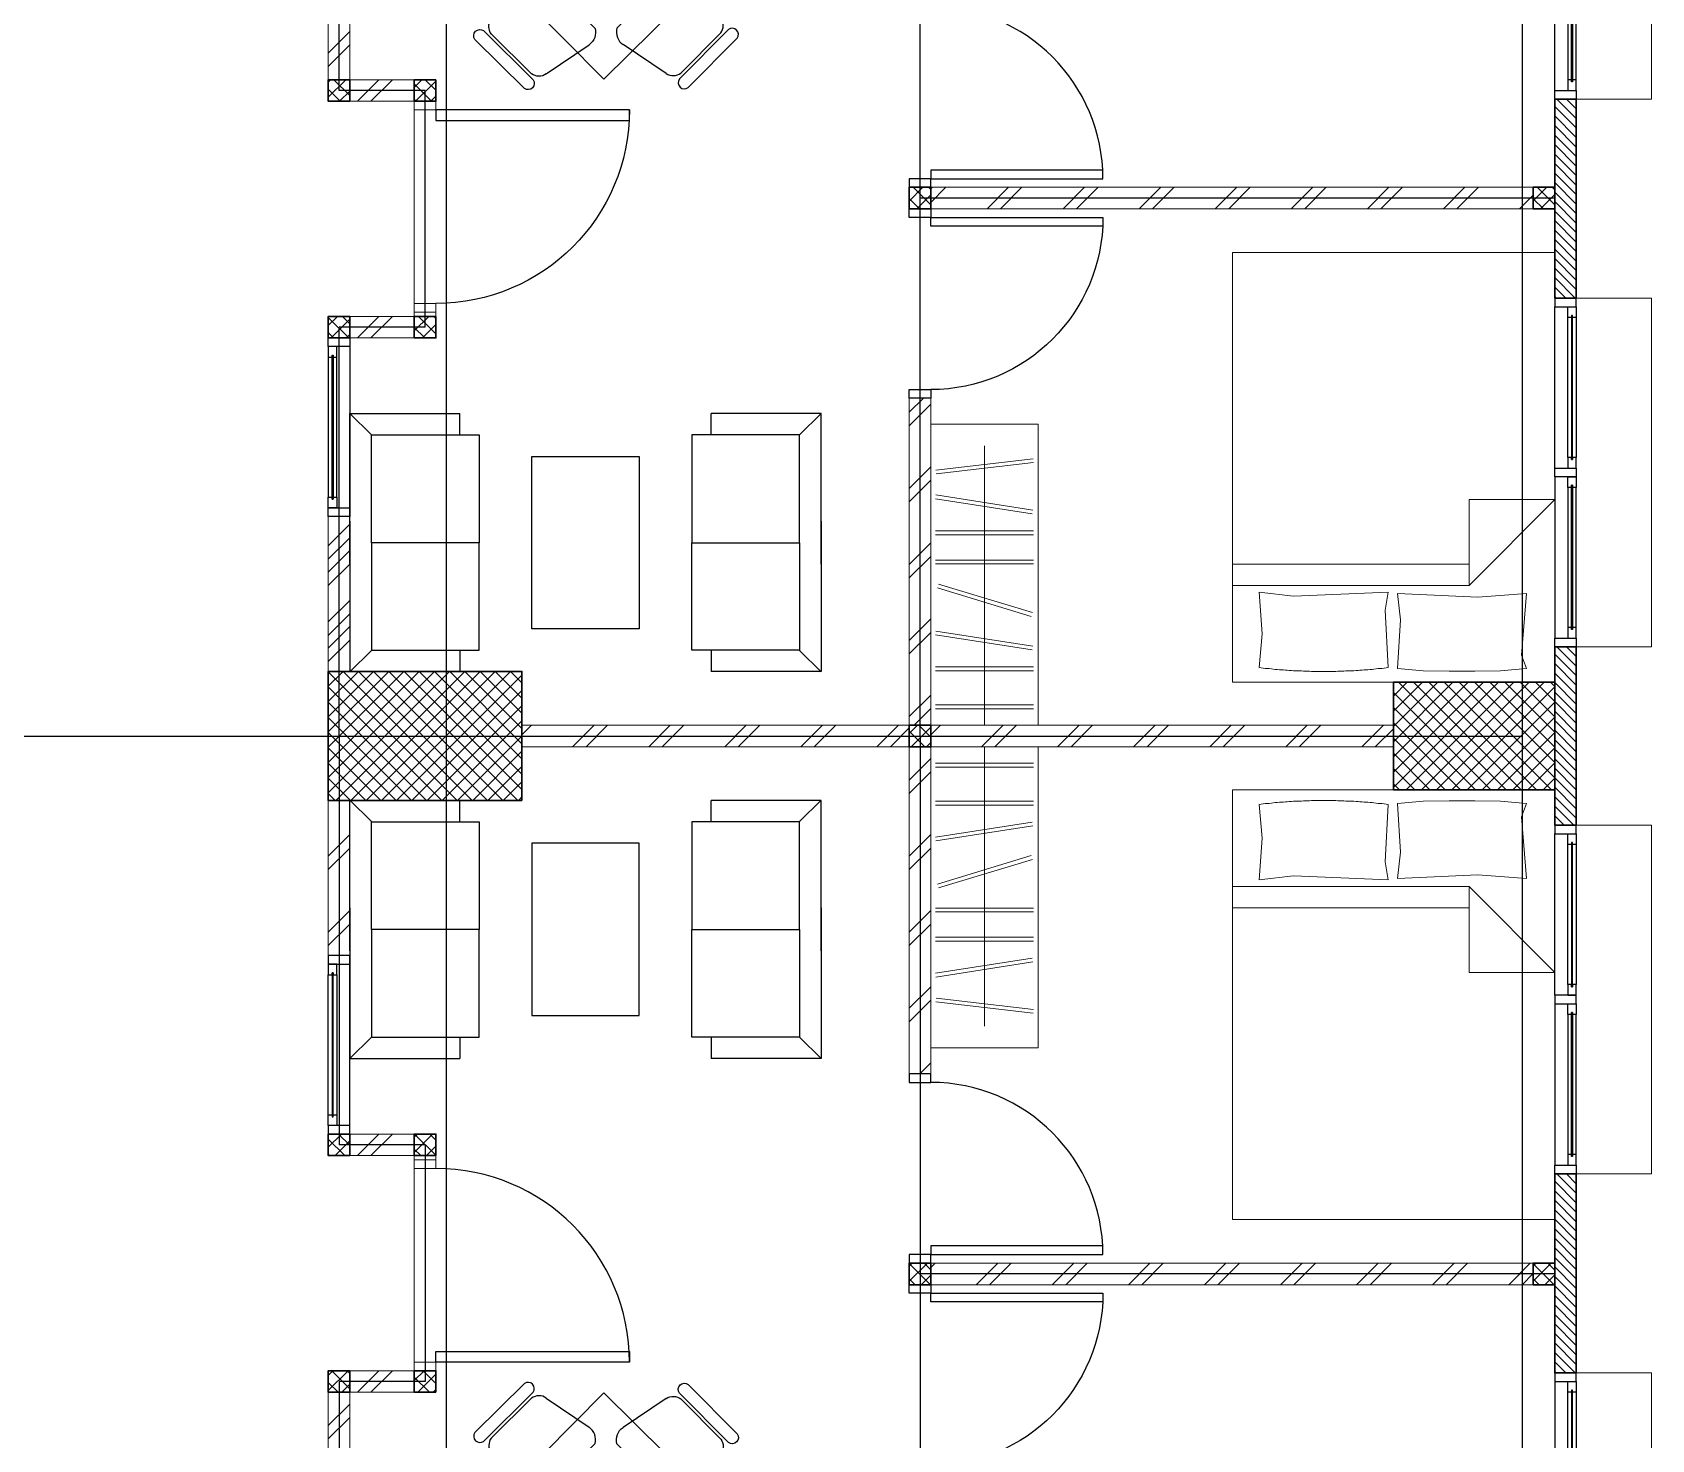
# Model space of a CAD drawing. Header units: millimetres. Extents: x -324 to 75, y -297 to 212.
# Drawn here: x -243.97 to -236.44, y 164.47 to 171.01 of the extents above; entities that cross this region are included whole.
import ezdxf

# ---------------------------------------------------------------- set-up
doc = ezdxf.new("R2010")
doc.units = ezdxf.units.MM
for name, color, linetype, lineweight in [('ars', 11, 'Continuous', 0), ('KOL', 1, 'Continuous', 30), ('KOLOM', 4, 'Continuous', 9), ('lan', 7, 'Continuous', 15), ('tem', 5, 'Continuous', 20)]:
    doc.layers.add(name, color=color, linetype=linetype, lineweight=lineweight)
doc.layers.add('as', color=1, linetype='Continuous', plot=False)
doc.layers.add('FURNITURE', color=68, linetype='Continuous')
doc.layers.add('Kusen', color=30, linetype='Continuous')
doc.styles.add('ATTR', font='romans.shx', dxfattribs={"width": 0.8, "height": 0.56})
pattern_1 = [(45, (-0.795, 5.525), (-0.1767767, 0.1767767), []), (45, (-0.7325, 5.525), (-0.1767767, 0.1767767), [])]

# ---------------------------------------------------------------- blocks, each defined once
blk = doc.blocks.new('T. J1')
at = {"layer": 'Kusen'}
for p, q in [((-0.7188, 0.1), (-0.0688, 0.1)), ((0.7212, 0.1), (0.0712, 0.1)), ((-0.0188, 0), (-0.7688, 0)), ((-0.0688, 0.06), (-0.7188, 0.06)), ((0.0212, 0), (0.7712, 0)), ((0.0712, 0.06), (0.7212, 0.06))]:
    blk.add_line(p, q, dxfattribs=at)
for points in [[(-0.8088, 0), (-0.7688, 0), (-0.7688, 0.1), (-0.8088, 0.1)], [(-0.0188, 0), (0.0212, 0), (0.0212, 0.1), (-0.0188, 0.1)], [(0.8112, 0), (0.7712, 0), (0.7712, 0.1), (0.8112, 0.1)]]:
    blk.add_lwpolyline(points, close=True, dxfattribs=at)
for points in [[(-0.7188, 0.0775), (-0.7188, 0.06), (-0.7688, 0.06), (-0.7688, 0.1), (-0.7188, 0.1), (-0.7188, 0.0825), (-0.7288, 0.0825), (-0.7288, 0.0775), (-0.7188, 0.0775)], [(-0.0688, 0.0775), (-0.0688, 0.06), (-0.0188, 0.06), (-0.0188, 0.1), (-0.0688, 0.1), (-0.0688, 0.0825), (-0.0588, 0.0825), (-0.0588, 0.0775), (-0.0688, 0.0775)], [(0.0712, 0.0775), (0.0712, 0.06), (0.0212, 0.06), (0.0212, 0.1), (0.0712, 0.1), (0.0712, 0.0825), (0.0612, 0.0825), (0.0612, 0.0775), (0.0712, 0.0775)], [(0.7212, 0.0775), (0.7212, 0.06), (0.7712, 0.06), (0.7712, 0.1), (0.7212, 0.1), (0.7212, 0.0825), (0.7312, 0.0825), (0.7312, 0.0775), (0.7212, 0.0775)]]:
    blk.add_lwpolyline(points, dxfattribs=at)
at = {"layer": 'Kusen', "color": 141}
for points in [[(-0.7288, 0.0775), (-0.0588, 0.0775), (-0.0588, 0.0825), (-0.7288, 0.0825)], [(0.7312, 0.0775), (0.0612, 0.0775), (0.0612, 0.0825), (0.7312, 0.0825)]]:
    blk.add_lwpolyline(points, close=True, dxfattribs=at)
blk = doc.blocks.new('T. J2')
at = {"layer": 'Kusen'}
for p, q in [((-0.3692, 0.1), (0.2808, 0.1)), ((-0.4192, 0), (0.3308, 0)), ((0.2808, 0.06), (-0.3692, 0.06))]:
    blk.add_line(p, q, dxfattribs=at)
for points in [[(-0.4592, 0), (-0.4192, 0), (-0.4192, 0.1), (-0.4592, 0.1)], [(0.3308, 0), (0.3708, 0), (0.3708, 0.1), (0.3308, 0.1)]]:
    blk.add_lwpolyline(points, close=True, dxfattribs=at)
for points in [[(-0.3692, 0.0775), (-0.3692, 0.06), (-0.4192, 0.06), (-0.4192, 0.1), (-0.3692, 0.1), (-0.3692, 0.0825), (-0.3792, 0.0825), (-0.3792, 0.0775), (-0.3692, 0.0775)], [(0.2808, 0.0775), (0.2808, 0.06), (0.3308, 0.06), (0.3308, 0.1), (0.2808, 0.1), (0.2808, 0.0825), (0.2908, 0.0825), (0.2908, 0.0775), (0.2808, 0.0775)]]:
    blk.add_lwpolyline(points, dxfattribs=at)
at = {"layer": 'Kusen', "color": 141}
blk.add_lwpolyline([(-0.3792, 0.0775), (0.2908, 0.0775), (0.2908, 0.0825), (-0.3792, 0.0825)], close=True, dxfattribs=at)
blk = doc.blocks.new('P.80')
at = {"layer": 'Kusen'}
for points in [[(-69.8094, -74.8368), (-69.7694, -74.8368), (-69.7694, -74.0368), (-69.8094, -74.0368)], [(-70.6094, -74.9368), (-70.5694, -74.9368), (-70.5694, -74.8368), (-70.6094, -74.8368)], [(-69.7694, -74.9368), (-69.7294, -74.9368), (-69.7294, -74.8368), (-69.7694, -74.8368)]]:
    blk.add_lwpolyline(points, close=True, dxfattribs=at)
blk.add_arc((-69.7694, -74.8368), 0.8, 90, 180, dxfattribs=at)
blk = doc.blocks.new('K 10.10')
at = {"layer": 'ars'}
h = blk.add_hatch(dxfattribs=at)
h.set_pattern_fill('_USER', color=256, scale=0.05, angle=45, double=1, pattern_type=0)
h.set_pattern_definition([(45, (0, 0), (-0.035355339, 0.035355339), []), (135, (0, 0), (-0.035355339, -0.035355339), [])])
h.paths.add_polyline_path([(1560.5383, 1380.4069), (1560.6383, 1380.4069), (1560.6383, 1380.5069), (1560.5383, 1380.5069)])
at = {"layer": 'KOL'}
blk.add_lwpolyline([(1560.5383, 1380.4069), (1560.6383, 1380.4069), (1560.6383, 1380.5069), (1560.5383, 1380.5069)], close=True, dxfattribs=at)
blk = doc.blocks.new('P-90')
at = {"layer": 'Kusen'}
blk.add_lwpolyline([(374.6908, -21.5979), (374.7408, -21.5979), (374.7408, -22.4979), (374.6908, -22.4979)], close=True, dxfattribs=at)
at = {"layer": 'Kusen', "lineweight": 9}
for points in [[(373.8008, -22.4979), (373.8408, -22.4979), (373.8408, -22.5979), (373.8008, -22.5979)], [(374.7408, -22.4979), (374.7808, -22.4979), (374.7808, -22.5979), (374.7408, -22.5979)]]:
    blk.add_lwpolyline(points, close=True, dxfattribs=at)
at = {"layer": 'Kusen'}
blk.add_arc((374.7408, -22.4979), 0.9, 90, 180, dxfattribs=at)
blk = doc.blocks.new('BED1')
at = {"color": 0, "linetype": 'Continuous'}
for points in [[(1.9976, 0), (1.9976, 1.4976), (0, 1.4976), (0, 0), (1.9976, 0)], [(1.5484, 1.0993), (1.1489, 1.0993), (1.1489, 1.4976), (1.5484, 1.0993)], [(1.9346, 1.3656), (1.9443, 1.2458), (1.9467, 1.1259), (1.9467, 1.0061), (1.9443, 0.8862), (1.9346, 0.7663), (1.707, 0.7809), (1.586, 0.7663), (1.6017, 1.1404), (1.586, 1.3656), (1.8717, 1.3426), (1.9346, 1.3656)], [(1.4492, 1.0993), (1.4492, 0)], [(1.5484, 1.0993), (1.5484, 0)], [(1.9298, 0.1235), (1.7724, 0.138), (1.5799, 0.1235), (1.5981, 0.2833), (1.5799, 0.7228), (1.6634, 0.7094), (1.9298, 0.7228)], [(1.9298, 0.1235), (1.931, 0.1332), (1.9322, 0.1429), (1.9334, 0.1513), (1.9346, 0.161), (1.9346, 0.1707), (1.9358, 0.1804), (1.937, 0.1889), (1.9383, 0.1985), (1.9383, 0.2082), (1.9395, 0.2179), (1.9407, 0.2264), (1.9407, 0.2361), (1.9419, 0.2458), (1.9419, 0.2542), (1.9431, 0.2639), (1.9431, 0.2736), (1.9443, 0.2833), (1.9443, 0.2918), (1.9455, 0.3015), (1.9455, 0.3111), (1.9455, 0.3208), (1.9467, 0.3293), (1.9467, 0.339), (1.9467, 0.3487), (1.9467, 0.3584), (1.9479, 0.3668), (1.9479, 0.3765), (1.9479, 0.3862), (1.9479, 0.3959), (1.9479, 0.4044), (1.9479, 0.414), (1.9479, 0.4237), (1.9479, 0.4334), (1.9479, 0.4419), (1.9479, 0.4516), (1.9479, 0.4613), (1.9479, 0.4709), (1.9479, 0.4794), (1.9467, 0.4891), (1.9467, 0.4988), (1.9467, 0.5085), (1.9467, 0.5169), (1.9455, 0.5266), (1.9455, 0.5363), (1.9455, 0.546), (1.9443, 0.5545), (1.9443, 0.5642), (1.9431, 0.5738), (1.9431, 0.5835), (1.9419, 0.592), (1.9419, 0.6017), (1.9407, 0.6114), (1.9407, 0.6199), (1.9395, 0.6295), (1.9383, 0.6392), (1.9383, 0.6489), (1.937, 0.6574), (1.9358, 0.6671), (1.9346, 0.6768), (1.9346, 0.6864), (1.9334, 0.6949), (1.9322, 0.7046), (1.931, 0.7143), (1.9298, 0.7228)]]:
    blk.add_lwpolyline(points, dxfattribs=at)
blk = doc.blocks.new('LEMARI1')
for points in [[(0.6998, 0.4988), (-0.6998, 0.4988)], [(-0.6998, 0), (0.6998, 0), (0.6998, 0.4988), (-0.6998, 0.4988), (-0.6998, 0)], [(-0.5387, 0.4758), (-0.4855, 0.023)], [(-0.4685, 0.0254), (-0.5206, 0.477)], [(-0.3002, 0.4746), (-0.3705, 0.0242)], [(-0.3523, 0.0218), (-0.2821, 0.4709)], [(-0.2034, 0.477), (-0.2034, 0.0218)], [(-0.1852, 0.0218), (-0.1852, 0.477)], [(-0.0678, 0.477), (-0.0678, 0.0218)], [(-0.0496, 0.0218), (-0.0496, 0.477)], [(0.1755, 0.4722), (0.0436, 0.0363)], [(0.0605, 0.0315), (0.1937, 0.4673)], [(0.3317, 0.4746), (0.2627, 0.0242)], [(0.2797, 0.0218), (0.3499, 0.4709)], [(0.4286, 0.477), (0.4286, 0.0218)], [(0.4467, 0.0218), (0.4467, 0.477)], [(0.6053, 0.477), (0.6053, 0.0218)], [(0.6235, 0.0218), (0.6235, 0.477)], [(0.6998, 0.2494), (-0.5993, 0.2494)]]:
    blk.add_lwpolyline(points)
blk = doc.blocks.new('Manager Chair')
for p, q in [((6.793595, 0), (-6.793595, 0)), ((6.793595, -2.40006), (-6.793595, -2.40006)), ((5.764665, -3), (-5.250155, -3)), ((-7.308135, -5), (-9.242845, -14.93924)), ((7.82266, -5), (9.757352, -14.93924)), ((-7.822645, -18), (8.337156, -18))]:
    blk.add_line(p, q)
for centre, radius, start, end in [((-6.608415, -1.20003), 1.214231, 98.77222, 261.2278), ((-4.915795, -5.40289), 2.426032, 97.92188, 170.4409), ((5.430285, -5.40292), 2.42607, 9.559852, 82.07782), ((6.608435, -1.20003), 1.214228, 278.7714, 81.22861), ((-6.352795, -15.45813), 2.936262, 169.8216, 239.9611), ((6.867295, -15.45813), 2.936262, 300.0388, 10.17842)]:
    blk.add_arc(centre, radius, start, end)
at = {"style": 'ATTR', "width": 0.8, "flags": 9}
blk.add_attdef('ESTCODE', (0, 0), '', height=0.003816, dxfattribs=at)
blk = doc.blocks.new('mj makan')
blk.add_lwpolyline([(-0.0055, 1.1314), (0.5629, 0.5684), (0, 0), (-0.5684, 0.5629)], close=True)
for p, xscale, yscale, zscale, rotation in [((-0.4923, 1.0685), -0.02383953608250516, 0.02383953608250516, 0.02383953608250516, 44.72219960516194), ((0.4614, 1.0156), -0.02383953608250517, 0.02383953608250517, 0.02383953608250517, 314.7221996051619)]:
    blk.add_blockref('Manager Chair', p, dxfattribs=dict(xscale=xscale, yscale=yscale, zscale=zscale, rotation=rotation))
at = {"extrusion": (0, 0, -1)}
for p, xscale, yscale, zscale, rotation in [((0.4971, 0.0786), -0.0238395360825052, 0.0238395360825052, -0.0238395360825052, 225.2778003948382), ((-0.457, 0.1222), -0.02383953608250516, 0.02383953608250516, -0.02383953608250516, 135.277800394838)]:
    blk.add_blockref('Manager Chair', p, dxfattribs=dict(at, xscale=xscale, yscale=yscale, zscale=zscale, rotation=rotation))
blk = doc.blocks.new('tamu02')
at = {"linetype": 'Continuous'}
for points in [[(-0.5005, 1.2448), (-0.5998, 1.3453)], [(0.1005, 1.3453), (-0.5985, 1.3453), (-0.5985, 0.8339)], [(-0.0993, 1.3453), (0.5998, 1.3453), (0.5998, 0.8339)], [(0.5005, 1.2448), (0.5998, 1.3453)], [(-0.4993, 0.7444), (0, 0.7444), (0, 1.2448), (-0.4993, 1.2448), (-0.4993, 0.7444)], [(0.5005, 0.7444), (0, 0.7444), (0, 1.2448), (0.5005, 1.2448), (0.5005, 0.7444)], [(-0.4993, 0.8339), (-0.5985, 0.8339)], [(0.5005, 0.8339), (0.5998, 0.8339)], [(-0.4993, -0.2444), (0, -0.2444), (0, -0.7448), (-0.4993, -0.7448), (-0.4993, -0.2444)], [(0.5005, -0.2444), (0, -0.2444), (0, -0.7448), (0.5005, -0.7448), (0.5005, -0.2444)], [(0.1005, -0.8453), (-0.5985, -0.8453), (-0.5985, -0.3339)], [(-0.4993, -0.3339), (-0.5985, -0.3339)], [(-0.0993, -0.8453), (0.5998, -0.8453), (0.5998, -0.3339)], [(0.5005, -0.3339), (0.5998, -0.3339)], [(-0.5005, -0.7448), (-0.5998, -0.8453)], [(0.5005, -0.7448), (0.5998, -0.8453)]]:
    blk.add_lwpolyline(points, dxfattribs=at)
blk.add_lwpolyline([(0.4, 0.5), (0.4, 0), (-0.4, 0), (-0.4, 0.5), (0.4, 0.5)])
blk = doc.blocks.new('typikal-1')
at = {"layer": 'as'}
for p, q in [((2.5, 5.15), (2.5, 2.2)), ((0, 2.2), (6.2, 2.2)), ((1.9, -0.1), (1.9, -0.5)), ((1.9, -0.1), (3, -0.1)), ((3, -0.1), (3, -0.5)), ((0, -0.5), (1.9, -0.5)), ((3, -0.5), (6.2, -0.5))]:
    blk.add_line(p, q, dxfattribs=at)
at = {"layer": 'KOL'}
blk.add_lwpolyline([(2.035, 5.15), (2.96, 5.15), (2.96, 5.25), (2.035, 5.25)], close=True, dxfattribs=at)
at = {"layer": 'lan'}
blk.add_line((2.91, -0.15), (2.01, -0.15), dxfattribs=at)
at = {"layer": 'tem'}
for points in [[(2.45, 2.25), (2.55, 2.25), (2.55, 5.05), (2.45, 5.05)], [(0.05, 2.25), (-0.05, 2.25), (-0.05, 4.4), (0.05, 4.4)], [(1.57, 2.25), (0.05, 2.25), (0.05, 2.15), (1.57, 2.15)], [(-0.05, 2.15), (0.05, 2.15), (0.05, 0.35), (-0.05, 0.35)], [(0.05, 2.15), (-0.05, 2.15), (-0.05, 0.35), (0.05, 0.35)], [(1.97, -0.15), (1.95, -0.15), (1.95, -0.05), (1.97, -0.05)], [(1.95, -0.45), (1.85, -0.45), (1.85, -0.15), (1.95, -0.15)], [(2.95, -0.45), (3.05, -0.45), (3.05, -0.15), (2.95, -0.15)], [(1.02, -0.45), (0.3, -0.45), (0.3, -0.55), (1.02, -0.55)], [(3.05, -0.55), (4.35, -0.55), (4.35, -0.45), (3.05, -0.45)]]:
    blk.add_lwpolyline(points, close=True, dxfattribs=at)
at = {"layer": 'ars', "xscale": -1}
for name, p in [('BED1', (2.2476, 3.6524)), ('LEMARI1', (0.7498, 2.25))]:
    blk.add_blockref(name, p, dxfattribs=at)
at = {"layer": 'FURNITURE', "xscale": -1, "rotation": 180}
blk.add_blockref('tamu02', (0.8985, 0.8953), dxfattribs=at)
at = {"layer": 'FURNITURE'}
blk.add_blockref('mj makan', (3.6205, 0.1681), dxfattribs=at)
at = {"layer": 'KOLOM', "extrusion": (0, 0, -1), "xscale": -1, "zscale": -1, "rotation": 180}
for p in [(-1563.0883, 1385.5569), (-1560.5883, 1382.6569), (-1563.0883, 1382.6569), (-1562.4883, 1380.3569), (-1563.5883, 1380.3569), (-1562.4883, 1379.9569), (-1563.5883, 1379.9569)]:
    blk.add_blockref('K 10.10', p, dxfattribs=at)
at = {"layer": 'KOLOM', "extrusion": (0, 0, -1), "zscale": -1, "rotation": 180}
blk.add_blockref('K 10.10', (1560.5883, 1382.6569), dxfattribs=at)
at = {"layer": 'Kusen'}
for name, p in [('T. J1', (1.2238, 5.15)), ('T. J2', (3.4192, 5.15)), ('P.80', (72.1794, 77.0868)), ('P-90', (-371.8308, 22.4479))]:
    blk.add_blockref(name, p, dxfattribs=at)
at = {"layer": 'Kusen', "xscale": -1}
blk.add_blockref('P.80', (-67.1794, 77.0868), dxfattribs=at)
at = {"layer": 'Kusen', "rotation": 180}
blk.add_blockref('T. J2', (1.3908, -0.45), dxfattribs=at)
blk = doc.blocks.new("k3'")
at = {"layer": 'ars'}
h = blk.add_hatch(dxfattribs=at)
h.set_pattern_fill('_USER', color=256, scale=0.05, angle=45, double=1, pattern_type=0)
h.set_pattern_definition([(45, (0, -4.975), (-0.03535534, 0.03535534), []), (135, (0, -4.975), (-0.03535534, -0.03535534), [])])
h.paths.add_polyline_path([(-0.25, -0.375), (0.25, -0.375), (0.25, 0.375), (-0.25, 0.375)])
at = {"layer": 'KOL'}
blk.add_lwpolyline([(-0.25, -0.375), (0.25, -0.375), (0.25, 0.375), (-0.25, 0.375)], close=True, dxfattribs=at)
blk = doc.blocks.new("k1'")
at = {"layer": 'ars'}
h = blk.add_hatch(dxfattribs=at)
h.set_pattern_fill('_USER', color=256, scale=0.05, angle=45, double=1, pattern_type=0)
h.set_pattern_definition([(45, (0, -5), (-0.03535534, 0.03535534), []), (135, (0, -5), (-0.03535534, -0.03535534), [])])
h.paths.add_polyline_path([(-0.3, -0.45), (0.3, -0.45), (0.3, 0.45), (-0.3, 0.45)])
at = {"layer": 'KOL'}
blk.add_lwpolyline([(-0.3, -0.45), (0.3, -0.45), (0.3, 0.45), (-0.3, 0.45)], close=True, dxfattribs=at)
blk = doc.blocks.new('A-4')
at = {"layer": 'ars'}
h = blk.add_hatch(dxfattribs=at)
h.set_pattern_fill('TEMBOK', color=256, scale=0.25)
h.set_pattern_definition([(45, (-6.25016, -18.065), (-0.1767767, 0.1767767), []), (45, (-6.18766, -18.065), (-0.1767767, 0.1767767), [])])
h.paths.add_polyline_path([(1, 31.3), (1.1, 31.3), (1.1, 32.6), (1, 32.6)])
h = blk.add_hatch(dxfattribs=at)
h.set_pattern_fill('TEMBOK', color=256, scale=0.25)
h.set_pattern_definition([(45, (-3.695, 18.425), (-0.1767767, 0.1767767), []), (45, (-3.6325, 18.425), (-0.1767767, 0.1767767), [])])
h.paths.add_polyline_path([(1.4, 31.2), (1.1, 31.2), (1.1, 31.3), (1.4, 31.3)])
h = blk.add_hatch(dxfattribs=at)
h.set_pattern_fill('ANSI31', color=256, scale=0.25, angle=90, style=0)
h.set_pattern_definition([(135, (376.279584, 506.52373), (-0.0220970869, -0.0220970869), [])])
h.paths.add_polyline_path([(6.7, 31.21), (6.7, 30.285), (6.8, 30.285), (6.8, 31.21)])
h = blk.add_hatch(dxfattribs=at)
h.set_pattern_fill('TEMBOK', color=256, scale=0.25)
h.set_pattern_definition(pattern_1)
h.paths.add_polyline_path([(6.6, 30.7), (3.8, 30.7), (3.8, 30.8), (6.6, 30.8)])
h = blk.add_hatch(dxfattribs=at)
h.set_pattern_fill('TEMBOK', color=256, scale=0.25)
h.set_pattern_definition([(45, (-3.695, 17.325), (-0.1767767, 0.1767767), []), (45, (-3.6325, 17.325), (-0.1767767, 0.1767767), [])])
h.paths.add_polyline_path([(1.4, 30.1), (1.1, 30.1), (1.1, 30.2), (1.4, 30.2)])
h = blk.add_hatch(dxfattribs=at)
h.set_pattern_fill('TEMBOK', color=256, scale=0.25)
h.set_pattern_definition([(45, (6.8, 70.165), (-0.1767767, 0.1767767), []), (45, (6.8625, 70.165), (-0.1767767, 0.1767767), [])])
h.paths.add_polyline_path([(3.8, 28.3), (3.8, 29.82), (3.7, 29.82), (3.7, 28.3)])
h = blk.add_hatch(dxfattribs=at)
h.set_pattern_fill('TEMBOK', color=256, scale=0.25)
h.set_pattern_definition([(45, (-6.25016, -22.245), (-0.1767767, 0.1767767), []), (45, (-6.18766, -22.245), (-0.1767767, 0.1767767), [])])
h.paths.add_polyline_path([(1, 29.27), (1.1, 29.27), (1.1, 28.55), (1, 28.55)])
h = blk.add_hatch(dxfattribs=at)
h.set_pattern_fill('TEMBOK', color=256, scale=0.25)
h.set_pattern_definition([(45, (-6.25016, -21.41597), (-0.1767767, 0.1767767), []), (45, (-6.18766, -21.41597), (-0.1767767, 0.1767767), [])])
h.paths.add_polyline_path([(1, 28.55), (1.1, 28.55), (1.1, 29.249), (1, 29.249)])
h = blk.add_hatch(dxfattribs=at)
h.set_pattern_fill('ANSI31', color=256, scale=0.25, angle=90, style=0)
h.set_pattern_definition([(135, (376.279584, 503.97873), (-0.0220970869, -0.0220970869), [])])
h.paths.add_polyline_path([(6.7, 28.665), (6.7, 27.835), (6.8, 27.835), (6.8, 28.665)])
h = blk.add_hatch(dxfattribs=at)
h.set_pattern_fill('TEMBOK', color=256, scale=0.25)
h.set_pattern_definition([(45, (-2.695, 15.425), (-0.1767767, 0.1767767), []), (45, (-2.6325, 15.425), (-0.1767767, 0.1767767), [])])
h.paths.add_polyline_path([(3.7, 28.2), (1.9, 28.2), (1.9, 28.3), (3.7, 28.3)])
h = blk.add_hatch(dxfattribs=at)
h.set_pattern_fill('TEMBOK', color=256, scale=0.25)
h.set_pattern_definition([(45, (-0.795, 15.425), (-0.1767767, 0.1767767), []), (45, (-0.7325, 15.425), (-0.1767767, 0.1767767), [])])
h.paths.add_polyline_path([(5.95, 28.2), (3.8, 28.2), (3.8, 28.3), (5.95, 28.3)])
h = blk.add_hatch(dxfattribs=at)
h.set_pattern_fill('TEMBOK', color=256, scale=0.25)
h.set_pattern_definition([(45, (-3.55016, -23.565), (-0.1767767, 0.1767767), []), (45, (-3.48766, -23.565), (-0.1767767, 0.1767767), [])])
h.paths.add_polyline_path([(3.7, 28.2), (3.8, 28.2), (3.8, 26.68), (3.7, 26.68)])
h = blk.add_hatch(dxfattribs=at)
h.set_pattern_fill('TEMBOK', color=256, scale=0.25)
h.set_pattern_definition([(45, (-6.25016, -23.565), (-0.1767767, 0.1767767), []), (45, (-6.18766, -23.565), (-0.1767767, 0.1767767), [])])
h.paths.add_polyline_path([(1, 27.95), (1.1, 27.95), (1.1, 27.23), (1, 27.23)])
h = blk.add_hatch(dxfattribs=at)
h.set_pattern_fill('TEMBOK', color=256, scale=0.25)
h.set_pattern_definition([(45, (-3.695, 13.525), (-0.1767767, 0.1767767), []), (45, (-3.6325, 13.525), (-0.1767767, 0.1767767), [])])
h.paths.add_polyline_path([(1.4, 26.3), (1.1, 26.3), (1.1, 26.4), (1.4, 26.4)])
h = blk.add_hatch(dxfattribs=at)
h.set_pattern_fill('ANSI31', color=256, scale=0.25, angle=90, style=0)
h.set_pattern_definition([(135, (376.279584, 501.528732), (-0.0220970869, -0.0220970869), [])])
h.paths.add_polyline_path([(6.7, 26.215), (6.7, 25.29), (6.8, 25.29), (6.8, 26.215)])
h = blk.add_hatch(dxfattribs=at)
h.set_pattern_fill('TEMBOK', color=256, scale=0.25)
h.set_pattern_definition(pattern_1)
h.paths.add_polyline_path([(6.6, 25.8), (3.8, 25.8), (3.8, 25.7), (6.6, 25.7)])
h = blk.add_hatch(dxfattribs=at)
h.set_pattern_fill('TEMBOK', color=256, scale=0.25)
h.set_pattern_definition([(45, (-3.695, 12.425), (-0.1767767, 0.1767767), []), (45, (-3.6325, 12.425), (-0.1767767, 0.1767767), [])])
h.paths.add_polyline_path([(1.4, 25.2), (1.1, 25.2), (1.1, 25.3), (1.4, 25.3)])
h = blk.add_hatch(dxfattribs=at)
h.set_pattern_fill('TEMBOK', color=256, scale=0.25)
h.set_pattern_definition([(45, (-6.25016, -26.565), (-0.1767767, 0.1767767), []), (45, (-6.18766, -26.565), (-0.1767767, 0.1767767), [])])
h.paths.add_polyline_path([(1, 25.2), (1.1, 25.2), (1.1, 23.9), (1, 23.9)])
at = {"layer": 'as'}
for p, q in [((1.55, 13.35), (1.55, 43.13)), ((6.55, 15.85), (6.55, 40.65)), ((-6.55, 28.25), (6.55, 28.25))]:
    blk.add_line(p, q, dxfattribs=at)
at = {"layer": 'KOL'}
for points in [[(6.7, 30.285), (6.7, 31.21), (6.8, 31.21), (6.8, 30.285)], [(6.7, 27.835), (6.7, 28.665), (6.8, 28.665), (6.8, 27.835)], [(6.7, 25.29), (6.7, 26.215), (6.8, 26.215), (6.8, 25.29)]]:
    blk.add_lwpolyline(points, close=True, dxfattribs=at)
at = {"layer": 'lan'}
for p, q in [((7.15, 31.21), (7.15, 32.04)), ((6.8, 31.21), (7.15, 31.21)), ((6.8, 30.285), (7.15, 30.285)), ((7.15, 28.665), (7.15, 30.285)), ((6.8, 28.665), (7.15, 28.665)), ((6.8, 27.835), (7.15, 27.835)), ((7.15, 27.835), (7.15, 26.215)), ((6.8, 26.215), (7.15, 26.215)), ((6.8, 25.29), (7.15, 25.29)), ((7.15, 25.29), (7.15, 24.46))]:
    blk.add_line(p, q, dxfattribs=at)
at = {"layer": 'KOL', "rotation": 90}
for name, p in [("k1'", (1.45, 28.25)), ("k3'", (6.325, 28.25))]:
    blk.add_blockref(name, p, dxfattribs=at)
at = {"layer": 'lan', "xscale": -1, "rotation": 270}
blk.add_blockref('typikal-1', (1.55, 28.25), dxfattribs=at)
at = {"layer": 'lan', "rotation": 270}
blk.add_blockref('typikal-1', (1.55, 28.25), dxfattribs=at)

msp = doc.modelspace()

# ---------------------------------------------------------------- block references
msp.add_blockref('A-4', (-243.5919, 139.4939))

doc.saveas('drawing.dxf')
